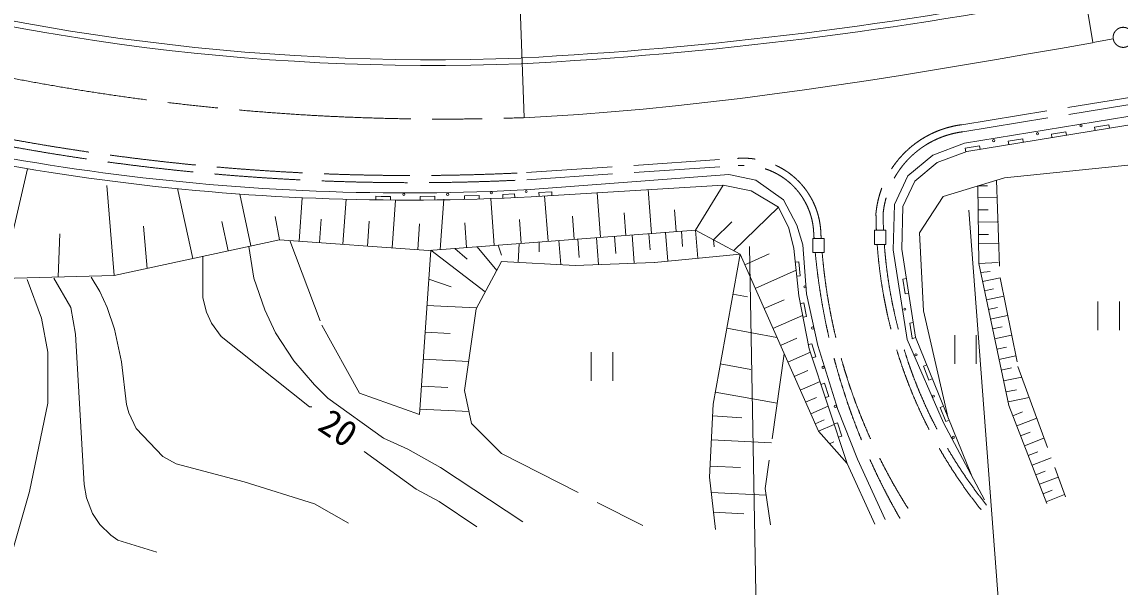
# Model space of a CAD drawing. Units: millimetres, scale not verified. Extents: x 40000 to 680000, y 20000 to 380000.
# Drawn here: x 92972 to 169660, y 243076 to 282540 of the extents above; entities that cross this region are included whole.
import ezdxf
from ezdxf.enums import TextEntityAlignment as Align

# ---------------------------------------------------------------- set-up
doc = ezdxf.new("R2010")
doc.units = ezdxf.units.MM
doc.header["$LTSCALE"] = 1000
doc.linetypes.add('CHAIN', pattern=[18.5, 12, -1.5, 3.5, -1.5])
doc.linetypes.add('DASHED', pattern=[7.5, 6, -1.5])
for name, color, linetype, lineweight in [('M-BGD', 7, 'Continuous', 13), ('M-BMK', 2, 'CHAIN', 13), ('M-STR-HTXT', 7, 'Continuous', 13)]:
    doc.layers.add(name, color=color, linetype=linetype, lineweight=lineweight)
doc.styles.add('ＭＳ ゴシック', font='')
doc.styles.get('ＭＳ ゴシック').set_extended_font_data('MS Gothic')

# ---------------------------------------------------------------- blocks, each defined once
blk = doc.blocks.new('田')
at = {"color": 7, "linetype": 'Continuous', "lineweight": 13}
for p, q in [((-0.75, 2), (-0.75, 0)), ((0.75, 0), (0.75, 2))]:
    blk.add_line(p, q, dxfattribs=at)

msp = doc.modelspace()

# ---------------------------------------------------------------- linework, layer by layer
at = {"layer": 'M-BGD', "linetype": 'DASHED'}
for p, q in [((158617, 275366), (198658, 281878)), ((158689, 274871), (198738, 281384)), ((128212, 272021), (142948, 273012)), ((128238, 271522), (142983, 272513)), ((161035, 271487), (161282, 264682)), ((111678, 267279), (113908, 261376)), ((143126, 266316), (137114, 265742)), ((126473, 265809), (124683, 262499)), ((131608, 265539), (126473, 265809)), ((137114, 265742), (131608, 265539)), ((161282, 264682), (162532, 258467)), ((124683, 262499), (123872, 256791)), ((113908, 261376), (116542, 256613)), ((146200, 259372), (144883, 249959)), ((162532, 258467), (165842, 249380)), ((116542, 256613), (120731, 255127)), ((123872, 256791), (124379, 254494)), ((124379, 254494), (126473, 252399)), ((126473, 252399), (136337, 247366)), ((144883, 249959), (145254, 247425))]:
    msp.add_line(p, q, dxfattribs=at)
at = {"layer": 'M-BGD'}
for p, q in [((158803, 274079), (198866, 280595)), ((158959, 273496), (199024, 280012)), ((167879, 275200), (168882, 275363)), ((168922, 275117), (168882, 275363)), ((164868, 274711), (165872, 274874)), ((164908, 274464), (164868, 274711)), ((165912, 274627), (165872, 274874)), ((167919, 274954), (167879, 275200)), ((158803, 274079), (156587, 273241)), ((158848, 273732), (159851, 273895)), ((159891, 273648), (159851, 273895)), ((161858, 274221), (162861, 274384)), ((161898, 273974), (161858, 274221)), ((162902, 274138), (162861, 274384)), ((156587, 273241), (154847, 271788)), ((158959, 273496), (156894, 272715)), ((158890, 273470), (158848, 273732)), ((91580, 264627), (93361, 272291)), ((156894, 272715), (155333, 271412)), ((161603, 271662), (174540, 272979)), ((128494, 270834), (142332, 271890)), ((142332, 271890), (144224, 271501)), ((144224, 271501), (146149, 270116)), ((154847, 271788), (153902, 269795)), ((157313, 270344), (161603, 271662)), ((99416, 264830), (98894, 271118)), ((104896, 266015), (103839, 270898)), ((128524, 270335), (141948, 271152)), ((136935, 267771), (136702, 270833)), ((140019, 268005), (141948, 271152)), ((141948, 271152), (143896, 270752)), ((143896, 270752), (145803, 269610)), ((155333, 271412), (154498, 269653)), ((159732, 271087), (160403, 271095)), ((159796, 265662), (159732, 271087)), ((108962, 266895), (108177, 270524)), ((112332, 267232), (112546, 270267)), ((115387, 267014), (115608, 270157)), ((117679, 270116), (117684, 270369)), ((117684, 270369), (118054, 270361)), ((118054, 270361), (118712, 270362)), ((118712, 270105), (118712, 270362)), ((118819, 266769), (119054, 270103)), ((120778, 270362), (121806, 270365)), ((120778, 270104), (120778, 270362)), ((121811, 270113), (121806, 270365)), ((122182, 266648), (122430, 270163)), ((123871, 270409), (124904, 270431)), ((123877, 270152), (123871, 270409)), ((124910, 270181), (124904, 270431)), ((125955, 266935), (125706, 270208)), ((126550, 270500), (127376, 270534)), ((126561, 270241), (126550, 270500)), ((127386, 270278), (127376, 270534)), ((129079, 270620), (129971, 270673)), ((129094, 270370), (129079, 270620)), ((129715, 267221), (129474, 270393)), ((129985, 270424), (129971, 270673)), ((133374, 267500), (133137, 270616)), ((146149, 270116), (147095, 268343)), ((155658, 267811), (157313, 270344)), ((159742, 270259), (161104, 270275)), ((135157, 267635), (135038, 269202)), ((138671, 267903), (138555, 269421)), ((142676, 266561), (145803, 269610)), ((145803, 269610), (146538, 268140)), ((153902, 269795), (153817, 266637)), ((154498, 269653), (154418, 266676)), ((159752, 269413), (160443, 269421)), ((107374, 266552), (106930, 268601)), ((110969, 267330), (110665, 268948)), ((113746, 267131), (113862, 268777)), ((117099, 266892), (117220, 268618)), ((120614, 266641), (120741, 268451)), ((124025, 266788), (123895, 268509)), ((127838, 267078), (127711, 268746)), ((131547, 267361), (131424, 268977)), ((141272, 267324), (142539, 268582)), ((159762, 268564), (161166, 268581)), ((95498, 264729), (95614, 267742)), ((101711, 265326), (101451, 268272)), ((121373, 266586), (140019, 268005)), ((135579, 267665), (135731, 265691)), ((136752, 267755), (136839, 266620)), ((137919, 267844), (138073, 265834)), ((139027, 267929), (139109, 266858)), ((140019, 268005), (143126, 266316)), ((140019, 268005), (140170, 266034)), ((146538, 268140), (146876, 266722)), ((147095, 268343), (147501, 266975)), ((153312, 267990), (152512, 267990)), ((152512, 267990), (152512, 266990)), ((153312, 266990), (153312, 267990)), ((155928, 262372), (155658, 267811)), ((159772, 267696), (160485, 267704)), ((99416, 264830), (110969, 267330)), ((110969, 267330), (121373, 266586)), ((126234, 266948), (126472, 266257)), ((127700, 267061), (127624, 265749)), ((129093, 267168), (129095, 266481)), ((130478, 267274), (130607, 265592)), ((131794, 267375), (131892, 266102)), ((133102, 267475), (133246, 265600)), ((134344, 267570), (134436, 266368)), ((141272, 267324), (141309, 266832)), ((147501, 266975), (147771, 263563)), ((149004, 267429), (148204, 267429)), ((148204, 267429), (148204, 266429)), ((149004, 266429), (149004, 267429)), ((152512, 266990), (153312, 266990)), ((159780, 267047), (161205, 267064)), ((120731, 255127), (121524, 266598)), ((121524, 266598), (125329, 263703)), ((123211, 266726), (124072, 265968)), ((124758, 266835), (126132, 265178)), ((143126, 266316), (141235, 255845)), ((143126, 266316), (148598, 253953)), ((143448, 265588), (145147, 266340)), ((146876, 266722), (147222, 263420)), ((148204, 266429), (149004, 266429)), ((153817, 266637), (154797, 260354)), ((154418, 266676), (155378, 260523)), ((146977, 265756), (147226, 265782)), ((147327, 264816), (147226, 265782)), ((159796, 265662), (161146, 265750)), ((161890, 255765), (159796, 265662)), ((91580, 264627), (99416, 264830)), ((121384, 264580), (122938, 264050)), ((144181, 263932), (147036, 265195)), ((147078, 264790), (147327, 264816)), ((154739, 264622), (154492, 264584)), ((154492, 264584), (154652, 263557)), ((159927, 265033), (160580, 265111)), ((160056, 264413), (161283, 264668)), ((160189, 263772), (160816, 263902)), ((142623, 263533), (143632, 263351)), ((144807, 262519), (146209, 263140)), ((147222, 263420), (147957, 259712)), ((147771, 263563), (148548, 259949)), ((154899, 263595), (154652, 263557)), ((160323, 263129), (161544, 263383)), ((121257, 262745), (124686, 262568)), ((147332, 262865), (147577, 262914)), ((147766, 261961), (147577, 262914)), ((157665, 254867), (155928, 262372)), ((160462, 262463), (161113, 262598)), ((145421, 261131), (147494, 262048)), ((147520, 261913), (147766, 261961)), ((155219, 261542), (154972, 261503)), ((160601, 261794), (161812, 262046)), ((121128, 260874), (122880, 260784)), ((142192, 261146), (145694, 260514)), ((154972, 261503), (155135, 260456)), ((160760, 261106), (161422, 261244)), ((145946, 259947), (147099, 260457)), ((147898, 260007), (148143, 260056)), ((148404, 259154), (148143, 260056)), ((154797, 260354), (157330, 254544)), ((155135, 260456), (155149, 260422)), ((155381, 260515), (155149, 260422)), ((155378, 260523), (159277, 250882)), ((160890, 260409), (162091, 260659)), ((146461, 258783), (148033, 259479)), ((147957, 259712), (150599, 251696)), ((148548, 259949), (149949, 255473)), ((161059, 259694), (161742, 259837)), ((161189, 258969), (162381, 259217)), ((120999, 259001), (124163, 258837)), ((141742, 258657), (143872, 258272)), ((148166, 259076), (148404, 259154)), ((156160, 258589), (155928, 258495)), ((155928, 258495), (156318, 257532)), ((146900, 257790), (147846, 258209)), ((161369, 258228), (162075, 258375)), ((161527, 257480), (162795, 257744)), ((120867, 257104), (122711, 257009)), ((147332, 256814), (148711, 257425)), ((148774, 257231), (149012, 257309)), ((149316, 256387), (149012, 257309)), ((156549, 257625), (156318, 257532)), ((141388, 256695), (145716, 255913)), ((147700, 255982), (148472, 256324)), ((149079, 256308), (149316, 256387)), ((161691, 256705), (162420, 256857)), ((161838, 256010), (163315, 256318)), ((120757, 255510), (124194, 255333)), ((141235, 255845), (140998, 250744)), ((148062, 255164), (149278, 255702)), ((149949, 255473), (151334, 252011)), ((157329, 255699), (157097, 255605)), ((157097, 255605), (157486, 254641)), ((164559, 248907), (161890, 255765)), ((141197, 255026), (143247, 254882)), ((148371, 254466), (148997, 254743)), ((157718, 254735), (157486, 254641)), ((162171, 255044), (162854, 255310)), ((162446, 254337), (163839, 254879)), ((148598, 253953), (149695, 254438)), ((148598, 253953), (150599, 251696)), ((149687, 254463), (149924, 254542)), ((150228, 253619), (149924, 254542)), ((157330, 254544), (160184, 249173)), ((162716, 253642), (163386, 253903)), ((141125, 253354), (145329, 253149)), ((149367, 253086), (149664, 253217)), ((149991, 253541), (150228, 253619)), ((162986, 252949), (164349, 253479)), ((163251, 252267), (163908, 252522)), ((150599, 251696), (152532, 247457)), ((151334, 252011), (153260, 247789)), ((163516, 251587), (164850, 252106)), ((141036, 251523), (143148, 251420)), ((163776, 250918), (164420, 251168)), ((140998, 250744), (141403, 247096)), ((164036, 250250), (165341, 250758)), ((141116, 249684), (144950, 249497)), ((164292, 249594), (164922, 249839)), ((164510, 249032), (165788, 249529)), ((141270, 248301), (143382, 248198))]:
    msp.add_line(p, q, dxfattribs=at)
for points in [[(105606, 266169), (105606, 263285), (105860, 262269), (106198, 261507), (106876, 260576), (113056, 255665), (113226, 255665)], [(108819, 266864), (109162, 264640), (109924, 262439), (110686, 260830), (111956, 258883), (113395, 257189), (114326, 256258), (118221, 253464), (119914, 252702), (122200, 251432), (127958, 247622)], [(95192, 264640), (96377, 262608), (96716, 260745), (97308, 250247), (97478, 249315), (97901, 248215), (98409, 247453), (99171, 246691), (99679, 246352), (102388, 245505)], [(97816, 264725), (98409, 263709), (98917, 262608), (99425, 261084), (99933, 258798), (100272, 255835), (100441, 255242), (100949, 254141), (102812, 252194), (103743, 251686), (108484, 250416), (113395, 248892), (115766, 247537)], [(93329, 264555), (94345, 261846), (94768, 259475), (94768, 255919), (93498, 249739), (91636, 243219)], [(116866, 252533), (120507, 249908), (122116, 249061), (124740, 247283)]]:
    msp.add_lwpolyline(points, dxfattribs=at)
for centre in [(166936, 275289), (163897, 274734), (160834, 274251), (128190, 270704), (119639, 270499), (122702, 270499), (125753, 270607), (147654, 264047), (154635, 262481), (148197, 261164), (155407, 259297), (148921, 258415), (156637, 256403), (149777, 255701), (158012, 253532)]:
    msp.add_circle(centre, 75, dxfattribs=at)
for centre, radius, start, end in [((121631, 440013), 160110, 252.13308, 272.21694), ((121631, 440013), 160510, 252.13124, 272.21791), ((113319, 557673), 278028, 272.9907, 281.17699), ((113319, 557673), 278428, 272.99014, 281.17587), ((119844, 431341), 160740, 251.74764, 273.08468), ((119844, 431341), 161240, 251.74654, 273.08573)]:
    msp.add_arc(centre, radius, start, end, dxfattribs=at)
at = {"layer": 'M-BGD', "linetype": 'DASHED'}
for centre, radius, start, end in [((120205, 428004), 156188, 251.24173, 272.93827), ((120206, 428004), 156688, 251.24215, 272.93857), ((159495, 268509), 6913, 97.29533, 174.40815), ((159495, 268509), 6413, 97.22102, 174.2305), ((143353, 267610), 5417, 1.93748, 94.29265), ((143353, 267610), 4917, 1.89442, 94.31485), ((186046, 269380), 33431, 180.3383, 182.38167), ((186051, 269382), 32937, 180.39813, 182.42186), ((194013, 270756), 45842, 183.7315, 184.16262), ((188314, 269733), 39594, 182.80801, 183.33655), ((186046, 269380), 33431, 184.09866, 218.69929), ((186051, 269382), 32937, 184.16472, 218.67746), ((194013, 270756), 45842, 185.41712, 209.94524), ((188314, 269733), 39594, 184.78759, 212.30738)]:
    msp.add_arc(centre, radius, start, end, dxfattribs=at)
at = {"layer": 'M-BMK'}
msp.add_line((167757, 281116), (169189, 281352), dxfattribs=at)
msp.add_lwpolyline([(167738, 281079), (165506, 280691), (163274, 280304), (161041, 279921), (158807, 279543), (156572, 279173), (154335, 278811), (152097, 278461), (149857, 278122), (147615, 277798), (145370, 277490), (143123, 277200), (140874, 276930), (138622, 276681), (136368, 276456), (134111, 276256), (131852, 276083), (129591, 275939), (128008, 275856)], dxfattribs=at)
msp.add_circle((169880, 281466), 700, dxfattribs=at)
msp.add_arc((122380, 435757), 160000, 251.64391, 272.01591, dxfattribs=at)
at = {"layer": 'M-STR-HTXT'}
for p, q in [((167757, 281116), (160441, 325518)), ((128040, 275857), (126448, 320829)), ((159106, 269386), (162068, 230003)), ((143783, 266858), (144455, 229726))]:
    msp.add_line(p, q, dxfattribs=at)

# ---------------------------------------------------------------- block references
at = {"layer": 'M-BGD', "xscale": 1000, "yscale": 1000}
for p in [(168866, 261024), (158869, 258657), (133482, 257473)]:
    msp.add_blockref('田', p, dxfattribs=at)

# ---------------------------------------------------------------- texts
at = {"layer": 'M-BGD', "style": 'ＭＳ ゴシック'}
msp.add_text('20', height=1833, rotation=326.31, dxfattribs=at).set_placement((114255, 252964), align=Align.BOTTOM_CENTER)

doc.saveas('drawing.dxf')
